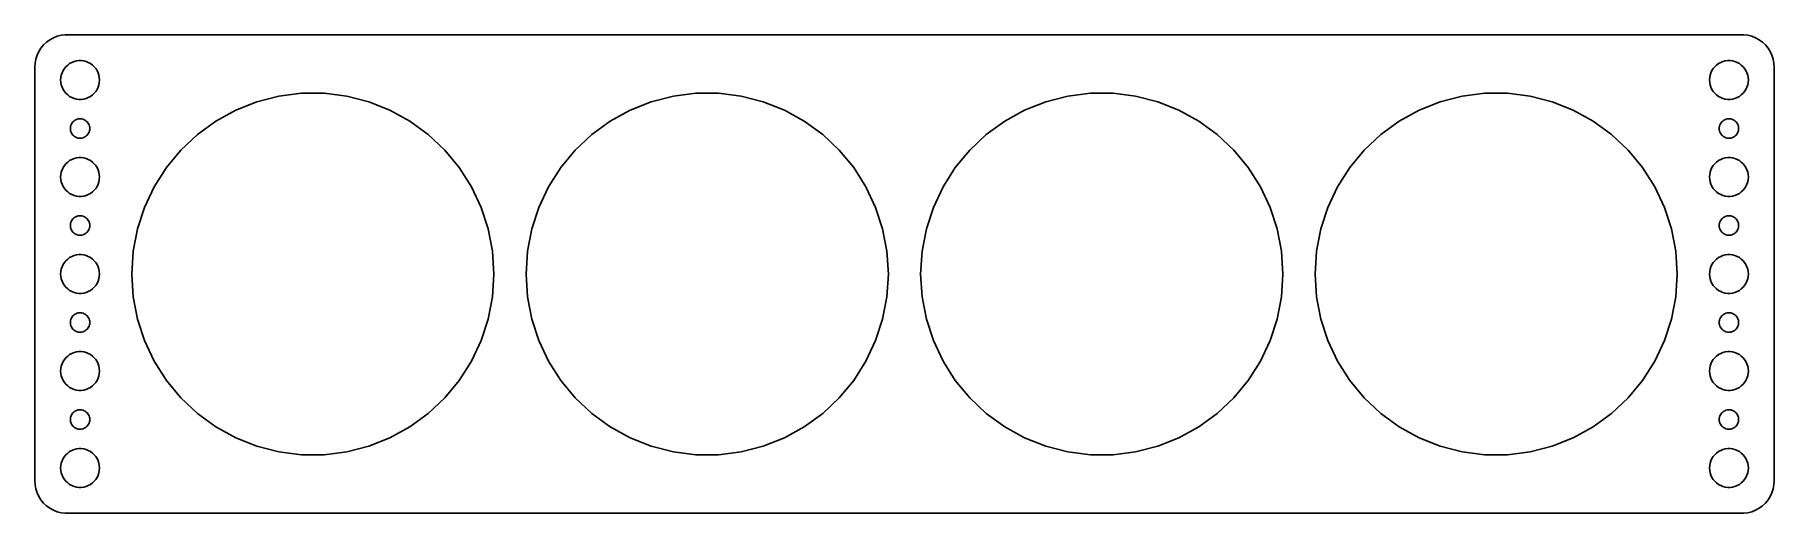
# Model space of a CAD drawing. Header units: metres. Extents: x -134 to 134, y -37 to 37.
import ezdxf

# ---------------------------------------------------------------- set-up
doc = ezdxf.new("R2010")
doc.units = ezdxf.units.M

msp = doc.modelspace()

# ---------------------------------------------------------------- linework, layer by layer
for p, q in [((-133.145, 35.4227), (-133.545, 34.9389)), ((-132.687, 35.8526), (-133.145, 35.4227)), ((-132.179, 36.2216), (-132.687, 35.8526)), ((-131.629, 36.5241), (-132.179, 36.2216)), ((-131.045, 36.7553), (-131.629, 36.5241)), ((-130.437, 36.9114), (-131.045, 36.7553)), ((-129.814, 36.9901), (-130.437, 36.9114)), ((129.814, 36.9901), (-129.814, 36.9901)), ((130.437, 36.9114), (129.814, 36.9901)), ((131.045, 36.7553), (130.437, 36.9114)), ((131.629, 36.5241), (131.045, 36.7553)), ((132.179, 36.2216), (131.629, 36.5241)), ((132.687, 35.8526), (132.179, 36.2216)), ((133.145, 35.4227), (132.687, 35.8526)), ((133.545, 34.9389), (133.145, 35.4227)), ((-134.461, 32.6267), (-134.5, 32)), ((-134.343, 33.2434), (-134.461, 32.6267)), ((-134.149, 33.8406), (-134.343, 33.2434)), ((-133.882, 34.4088), (-134.149, 33.8406)), ((-133.545, 34.9389), (-133.882, 34.4088)), ((-129.687, 32.0536), (-129.412, 32.3115)), ((-129.412, 32.3115), (-129.107, 32.533)), ((-129.107, 32.533), (-128.777, 32.7145)), ((-128.777, 32.7145), (-128.427, 32.8532)), ((-128.427, 32.8532), (-128.062, 32.9469)), ((-128.062, 32.9469), (-127.688, 32.9941)), ((-127.688, 32.9941), (-127.312, 32.9941)), ((-127.312, 32.9941), (-126.938, 32.9469)), ((-126.938, 32.9469), (-126.573, 32.8532)), ((-126.573, 32.8532), (-126.223, 32.7145)), ((-126.223, 32.7145), (-125.893, 32.533)), ((-125.893, 32.533), (-125.588, 32.3115)), ((-125.588, 32.3115), (-125.313, 32.0536)), ((125.313, 32.0536), (125.588, 32.3115)), ((125.588, 32.3115), (125.893, 32.533)), ((125.893, 32.533), (126.223, 32.7145)), ((126.223, 32.7145), (126.573, 32.8532)), ((126.573, 32.8532), (126.938, 32.9469)), ((126.938, 32.9469), (127.312, 32.9941)), ((127.312, 32.9941), (127.688, 32.9941)), ((127.688, 32.9941), (128.062, 32.9469)), ((128.062, 32.9469), (128.427, 32.8532)), ((128.427, 32.8532), (128.777, 32.7145)), ((128.777, 32.7145), (129.107, 32.533)), ((129.107, 32.533), (129.412, 32.3115)), ((129.412, 32.3115), (129.687, 32.0536)), ((133.882, 34.4088), (133.545, 34.9389)), ((134.149, 33.8406), (133.882, 34.4088)), ((134.343, 33.2434), (134.149, 33.8406)), ((134.461, 32.6267), (134.343, 33.2434)), ((134.5, 32), (134.461, 32.6267)), ((-134.5, 32), (-134.5, -32)), ((-130.5, 30), (-130.476, 30.376)), ((-130.476, 29.624), (-130.5, 30)), ((-130.476, 30.376), (-130.406, 30.7461)), ((-130.406, 29.2539), (-130.476, 29.624)), ((-130.406, 30.7461), (-130.289, 31.1044)), ((-130.289, 31.1044), (-130.129, 31.4453)), ((-130.129, 31.4453), (-129.927, 31.7634)), ((-129.927, 31.7634), (-129.687, 32.0536)), ((-125.313, 32.0536), (-125.073, 31.7634)), ((-125.073, 31.7634), (-124.871, 31.4453)), ((-124.871, 31.4453), (-124.711, 31.1044)), ((-124.711, 31.1044), (-124.594, 30.7461)), ((-124.594, 30.7461), (-124.524, 30.376)), ((-124.524, 29.624), (-124.594, 29.2539)), ((-124.524, 30.376), (-124.5, 30)), ((-124.5, 30), (-124.524, 29.624)), ((124.5, 30), (124.524, 30.376)), ((124.524, 29.624), (124.5, 30)), ((124.524, 30.376), (124.594, 30.7461)), ((124.594, 29.2539), (124.524, 29.624)), ((124.594, 30.7461), (124.711, 31.1044)), ((124.711, 31.1044), (124.871, 31.4453)), ((124.871, 31.4453), (125.073, 31.7634)), ((125.073, 31.7634), (125.313, 32.0536)), ((129.687, 32.0536), (129.927, 31.7634)), ((129.927, 31.7634), (130.129, 31.4453)), ((130.129, 31.4453), (130.289, 31.1044)), ((130.289, 31.1044), (130.406, 30.7461)), ((130.406, 30.7461), (130.476, 30.376)), ((130.476, 29.624), (130.406, 29.2539)), ((130.476, 30.376), (130.5, 30)), ((130.5, 30), (130.476, 29.624)), ((134.5, -32), (134.5, 32)), ((-130.289, 28.8956), (-130.406, 29.2539)), ((-130.129, 28.5547), (-130.289, 28.8956)), ((-129.927, 28.2366), (-130.129, 28.5547)), ((-129.687, 27.9464), (-129.927, 28.2366)), ((-129.412, 27.6884), (-129.687, 27.9464)), ((-129.107, 27.467), (-129.412, 27.6884)), ((-128.777, 27.2855), (-129.107, 27.467)), ((-128.427, 27.1468), (-128.777, 27.2855)), ((-128.062, 27.0531), (-128.427, 27.1468)), ((-127.688, 27.0059), (-128.062, 27.0531)), ((-127.312, 27.0059), (-127.688, 27.0059)), ((-126.938, 27.0531), (-127.312, 27.0059)), ((-126.573, 27.1468), (-126.938, 27.0531)), ((-126.223, 27.2855), (-126.573, 27.1468)), ((-125.893, 27.467), (-126.223, 27.2855)), ((-125.588, 27.6884), (-125.893, 27.467)), ((-125.313, 27.9464), (-125.588, 27.6884)), ((-125.073, 28.2366), (-125.313, 27.9464)), ((-124.871, 28.5547), (-125.073, 28.2366)), ((-124.711, 28.8956), (-124.871, 28.5547)), ((-124.594, 29.2539), (-124.711, 28.8956)), ((-100.152, 26.6296), (-96.7467, 27.504)), ((-96.7467, 27.504), (-93.2581, 27.9447)), ((-93.2581, 27.9447), (-89.7419, 27.9447)), ((-89.7419, 27.9447), (-86.2533, 27.504)), ((-86.2533, 27.504), (-82.8475, 26.6296)), ((-39.1525, 26.6296), (-35.7467, 27.504)), ((-35.7467, 27.504), (-32.2581, 27.9447)), ((-32.2581, 27.9447), (-28.7419, 27.9447)), ((-28.7419, 27.9447), (-25.2533, 27.504)), ((-25.2533, 27.504), (-21.8475, 26.6296)), ((21.8475, 26.6296), (25.2533, 27.504)), ((25.2533, 27.504), (28.7419, 27.9447)), ((28.7419, 27.9447), (32.2581, 27.9447)), ((32.2581, 27.9447), (35.7467, 27.504)), ((35.7467, 27.504), (39.1525, 26.6296)), ((82.8475, 26.6296), (86.2533, 27.504)), ((86.2533, 27.504), (89.7419, 27.9447)), ((89.7419, 27.9447), (93.2581, 27.9447)), ((93.2581, 27.9447), (96.7467, 27.504)), ((96.7467, 27.504), (100.152, 26.6296)), ((124.711, 28.8956), (124.594, 29.2539)), ((124.871, 28.5547), (124.711, 28.8956)), ((125.073, 28.2366), (124.871, 28.5547)), ((125.313, 27.9464), (125.073, 28.2366)), ((125.588, 27.6884), (125.313, 27.9464)), ((125.893, 27.467), (125.588, 27.6884)), ((126.223, 27.2855), (125.893, 27.467)), ((126.573, 27.1468), (126.223, 27.2855)), ((126.938, 27.0531), (126.573, 27.1468)), ((127.312, 27.0059), (126.938, 27.0531)), ((127.688, 27.0059), (127.312, 27.0059)), ((128.062, 27.0531), (127.688, 27.0059)), ((128.427, 27.1468), (128.062, 27.0531)), ((128.777, 27.2855), (128.427, 27.1468)), ((129.107, 27.467), (128.777, 27.2855)), ((129.412, 27.6884), (129.107, 27.467)), ((129.687, 27.9464), (129.412, 27.6884)), ((129.927, 28.2366), (129.687, 27.9464)), ((130.129, 28.5547), (129.927, 28.2366)), ((130.289, 28.8956), (130.129, 28.5547)), ((130.406, 29.2539), (130.289, 28.8956)), ((-106.503, 23.6412), (-103.422, 25.3351)), ((-103.422, 25.3351), (-100.152, 26.6296)), ((-82.8475, 26.6296), (-79.5782, 25.3351)), ((-79.5782, 25.3351), (-76.4968, 23.6412)), ((-45.5031, 23.6412), (-42.4218, 25.3351)), ((-42.4218, 25.3351), (-39.1525, 26.6296)), ((-21.8475, 26.6296), (-18.5782, 25.3351)), ((-18.5782, 25.3351), (-15.4968, 23.6412)), ((15.4968, 23.6412), (18.5782, 25.3351)), ((18.5782, 25.3351), (21.8475, 26.6296)), ((39.1525, 26.6296), (42.4218, 25.3351)), ((42.4218, 25.3351), (45.5031, 23.6412)), ((76.4968, 23.6412), (79.5782, 25.3351)), ((79.5782, 25.3351), (82.8475, 26.6296)), ((100.152, 26.6296), (103.422, 25.3351)), ((103.422, 25.3351), (106.503, 23.6412)), ((-129, 22.5), (-128.988, 22.688)), ((-128.988, 22.312), (-129, 22.5)), ((-128.988, 22.688), (-128.953, 22.873)), ((-128.953, 22.127), (-128.988, 22.312)), ((-128.953, 22.873), (-128.895, 23.0522)), ((-128.895, 21.9478), (-128.953, 22.127)), ((-128.895, 23.0522), (-128.814, 23.2226)), ((-128.814, 21.7774), (-128.895, 21.9478)), ((-128.814, 23.2226), (-128.714, 23.3817)), ((-128.714, 21.6183), (-128.814, 21.7774)), ((-128.714, 23.3817), (-128.593, 23.5268)), ((-128.593, 21.4732), (-128.714, 21.6183)), ((-128.593, 23.5268), (-128.456, 23.6558)), ((-128.456, 23.6558), (-128.304, 23.7665)), ((-128.304, 23.7665), (-128.139, 23.8572)), ((-128.139, 23.8572), (-127.964, 23.9266)), ((-127.964, 23.9266), (-127.781, 23.9734)), ((-127.781, 23.9734), (-127.594, 23.997)), ((-127.594, 23.997), (-127.406, 23.997)), ((-127.406, 23.997), (-127.219, 23.9734)), ((-127.219, 23.9734), (-127.036, 23.9266)), ((-127.036, 23.9266), (-126.861, 23.8572)), ((-126.861, 23.8572), (-126.696, 23.7665)), ((-126.696, 23.7665), (-126.544, 23.6558)), ((-126.544, 23.6558), (-126.407, 23.5268)), ((-126.407, 23.5268), (-126.286, 23.3817)), ((-126.286, 21.6183), (-126.407, 21.4732)), ((-126.286, 23.3817), (-126.186, 23.2226)), ((-126.186, 21.7774), (-126.286, 21.6183)), ((-126.186, 23.2226), (-126.105, 23.0522)), ((-126.105, 21.9478), (-126.186, 21.7774)), ((-126.105, 23.0522), (-126.047, 22.873)), ((-126.047, 22.127), (-126.105, 21.9478)), ((-126.047, 22.873), (-126.012, 22.688)), ((-126.012, 22.312), (-126.047, 22.127)), ((-126.012, 22.688), (-126, 22.5)), ((-126, 22.5), (-126.012, 22.312)), ((-111.911, 19.1673), (-109.348, 21.5744)), ((-109.348, 21.5744), (-106.503, 23.6412)), ((-76.4968, 23.6412), (-73.6521, 21.5744)), ((-73.6521, 21.5744), (-71.0889, 19.1673)), ((-50.9111, 19.1673), (-48.3479, 21.5744)), ((-48.3479, 21.5744), (-45.5031, 23.6412)), ((-15.4968, 23.6412), (-12.6521, 21.5744)), ((-12.6521, 21.5744), (-10.0889, 19.1673)), ((10.0889, 19.1673), (12.6521, 21.5744)), ((12.6521, 21.5744), (15.4968, 23.6412)), ((45.5031, 23.6412), (48.3479, 21.5744)), ((48.3479, 21.5744), (50.9111, 19.1673)), ((71.0889, 19.1673), (73.6521, 21.5744)), ((73.6521, 21.5744), (76.4968, 23.6412)), ((106.503, 23.6412), (109.348, 21.5744)), ((109.348, 21.5744), (111.911, 19.1673)), ((126, 22.5), (126.012, 22.688)), ((126.012, 22.312), (126, 22.5)), ((126.012, 22.688), (126.047, 22.873)), ((126.047, 22.127), (126.012, 22.312)), ((126.047, 22.873), (126.105, 23.0522)), ((126.105, 21.9478), (126.047, 22.127)), ((126.105, 23.0522), (126.186, 23.2226)), ((126.186, 21.7774), (126.105, 21.9478)), ((126.186, 23.2226), (126.286, 23.3817)), ((126.286, 21.6183), (126.186, 21.7774)), ((126.286, 23.3817), (126.407, 23.5268)), ((126.407, 21.4732), (126.286, 21.6183)), ((126.407, 23.5268), (126.544, 23.6558)), ((126.544, 23.6558), (126.696, 23.7665)), ((126.696, 23.7665), (126.861, 23.8572)), ((126.861, 23.8572), (127.036, 23.9266)), ((127.036, 23.9266), (127.219, 23.9734)), ((127.219, 23.9734), (127.406, 23.997)), ((127.406, 23.997), (127.594, 23.997)), ((127.594, 23.997), (127.781, 23.9734)), ((127.781, 23.9734), (127.964, 23.9266)), ((127.964, 23.9266), (128.139, 23.8572)), ((128.139, 23.8572), (128.304, 23.7665)), ((128.304, 23.7665), (128.456, 23.6558)), ((128.456, 23.6558), (128.593, 23.5268)), ((128.593, 23.5268), (128.714, 23.3817)), ((128.714, 21.6183), (128.593, 21.4732)), ((128.714, 23.3817), (128.814, 23.2226)), ((128.814, 21.7774), (128.714, 21.6183)), ((128.814, 23.2226), (128.895, 23.0522)), ((128.895, 21.9478), (128.814, 21.7774)), ((128.895, 23.0522), (128.953, 22.873)), ((128.953, 22.127), (128.895, 21.9478)), ((128.953, 22.873), (128.988, 22.688)), ((128.988, 22.312), (128.953, 22.127)), ((128.988, 22.688), (129, 22.5)), ((129, 22.5), (128.988, 22.312)), ((-128.456, 21.3442), (-128.593, 21.4732)), ((-128.304, 21.2335), (-128.456, 21.3442)), ((-128.139, 21.1427), (-128.304, 21.2335)), ((-127.964, 21.0734), (-128.139, 21.1427)), ((-127.781, 21.0266), (-127.964, 21.0734)), ((-127.594, 21.003), (-127.781, 21.0266)), ((-127.406, 21.003), (-127.594, 21.003)), ((-127.219, 21.0266), (-127.406, 21.003)), ((-127.036, 21.0734), (-127.219, 21.0266)), ((-126.861, 21.1427), (-127.036, 21.0734)), ((-126.696, 21.2335), (-126.861, 21.1427)), ((-126.544, 21.3442), (-126.696, 21.2335)), ((-126.407, 21.4732), (-126.544, 21.3442)), ((-114.152, 16.458), (-111.911, 19.1673)), ((-71.0889, 19.1673), (-68.8475, 16.458)), ((-53.1525, 16.458), (-50.9111, 19.1673)), ((-10.0889, 19.1673), (-7.84752, 16.458)), ((7.84752, 16.458), (10.0889, 19.1673)), ((50.9111, 19.1673), (53.1525, 16.458)), ((68.8475, 16.458), (71.0889, 19.1673)), ((111.911, 19.1673), (114.152, 16.458)), ((126.544, 21.3442), (126.407, 21.4732)), ((126.696, 21.2335), (126.544, 21.3442)), ((126.861, 21.1427), (126.696, 21.2335)), ((127.036, 21.0734), (126.861, 21.1427)), ((127.219, 21.0266), (127.036, 21.0734)), ((127.406, 21.003), (127.219, 21.0266)), ((127.594, 21.003), (127.406, 21.003)), ((127.781, 21.0266), (127.594, 21.003)), ((127.964, 21.0734), (127.781, 21.0266)), ((128.139, 21.1427), (127.964, 21.0734)), ((128.304, 21.2335), (128.139, 21.1427)), ((128.456, 21.3442), (128.304, 21.2335)), ((128.593, 21.4732), (128.456, 21.3442)), ((-130.289, 16.1044), (-130.129, 16.4453)), ((-130.129, 16.4453), (-129.927, 16.7634)), ((-129.927, 16.7634), (-129.687, 17.0536)), ((-129.687, 17.0536), (-129.412, 17.3115)), ((-129.412, 17.3115), (-129.107, 17.533)), ((-129.107, 17.533), (-128.777, 17.7145)), ((-128.777, 17.7145), (-128.427, 17.8532)), ((-128.427, 17.8532), (-128.062, 17.9469)), ((-128.062, 17.9469), (-127.688, 17.9941)), ((-127.688, 17.9941), (-127.312, 17.9941)), ((-127.312, 17.9941), (-126.938, 17.9469)), ((-126.938, 17.9469), (-126.573, 17.8532)), ((-126.573, 17.8532), (-126.223, 17.7145)), ((-126.223, 17.7145), (-125.893, 17.533)), ((-125.893, 17.533), (-125.588, 17.3115)), ((-125.588, 17.3115), (-125.313, 17.0536)), ((-125.313, 17.0536), (-125.073, 16.7634)), ((-125.073, 16.7634), (-124.871, 16.4453)), ((-124.871, 16.4453), (-124.711, 16.1044)), ((-116.037, 13.4891), (-114.152, 16.458)), ((-68.8475, 16.458), (-66.9634, 13.4891)), ((-55.0366, 13.4891), (-53.1525, 16.458)), ((-7.84752, 16.458), (-5.96341, 13.4891)), ((5.96341, 13.4891), (7.84752, 16.458)), ((53.1525, 16.458), (55.0366, 13.4891)), ((66.9634, 13.4891), (68.8475, 16.458)), ((114.152, 16.458), (116.037, 13.4891)), ((124.711, 16.1044), (124.871, 16.4453)), ((124.871, 16.4453), (125.073, 16.7634)), ((125.073, 16.7634), (125.313, 17.0536)), ((125.313, 17.0536), (125.588, 17.3115)), ((125.588, 17.3115), (125.893, 17.533)), ((125.893, 17.533), (126.223, 17.7145)), ((126.223, 17.7145), (126.573, 17.8532)), ((126.573, 17.8532), (126.938, 17.9469)), ((126.938, 17.9469), (127.312, 17.9941)), ((127.312, 17.9941), (127.688, 17.9941)), ((127.688, 17.9941), (128.062, 17.9469)), ((128.062, 17.9469), (128.427, 17.8532)), ((128.427, 17.8532), (128.777, 17.7145)), ((128.777, 17.7145), (129.107, 17.533)), ((129.107, 17.533), (129.412, 17.3115)), ((129.412, 17.3115), (129.687, 17.0536)), ((129.687, 17.0536), (129.927, 16.7634)), ((129.927, 16.7634), (130.129, 16.4453)), ((130.129, 16.4453), (130.289, 16.1044)), ((-130.5, 15), (-130.476, 15.376)), ((-130.476, 14.624), (-130.5, 15)), ((-130.476, 15.376), (-130.406, 15.7461)), ((-130.406, 14.2539), (-130.476, 14.624)), ((-130.406, 15.7461), (-130.289, 16.1044)), ((-130.289, 13.8956), (-130.406, 14.2539)), ((-130.129, 13.5547), (-130.289, 13.8956)), ((-129.927, 13.2366), (-130.129, 13.5547)), ((-124.871, 13.5547), (-125.073, 13.2366)), ((-124.711, 13.8956), (-124.871, 13.5547)), ((-124.711, 16.1044), (-124.594, 15.7461)), ((-124.594, 14.2539), (-124.711, 13.8956)), ((-124.594, 15.7461), (-124.524, 15.376)), ((-124.524, 14.624), (-124.594, 14.2539)), ((-124.524, 15.376), (-124.5, 15)), ((-124.5, 15), (-124.524, 14.624)), ((-117.534, 10.3075), (-116.037, 13.4891)), ((-66.9634, 13.4891), (-65.4662, 10.3075)), ((-56.5337, 10.3075), (-55.0366, 13.4891)), ((-5.96341, 13.4891), (-4.46625, 10.3075)), ((4.46625, 10.3075), (5.96341, 13.4891)), ((55.0366, 13.4891), (56.5337, 10.3075)), ((65.4662, 10.3075), (66.9634, 13.4891)), ((116.037, 13.4891), (117.534, 10.3075)), ((124.5, 15), (124.524, 15.376)), ((124.524, 14.624), (124.5, 15)), ((124.524, 15.376), (124.594, 15.7461)), ((124.594, 14.2539), (124.524, 14.624)), ((124.594, 15.7461), (124.711, 16.1044)), ((124.711, 13.8956), (124.594, 14.2539)), ((124.871, 13.5547), (124.711, 13.8956)), ((125.073, 13.2366), (124.871, 13.5547)), ((130.129, 13.5547), (129.927, 13.2366)), ((130.289, 13.8956), (130.129, 13.5547)), ((130.289, 16.1044), (130.406, 15.7461)), ((130.406, 14.2539), (130.289, 13.8956)), ((130.406, 15.7461), (130.476, 15.376)), ((130.476, 14.624), (130.406, 14.2539)), ((130.476, 15.376), (130.5, 15)), ((130.5, 15), (130.476, 14.624)), ((-129.687, 12.9464), (-129.927, 13.2366)), ((-129.412, 12.6884), (-129.687, 12.9464)), ((-129.107, 12.467), (-129.412, 12.6884)), ((-128.777, 12.2855), (-129.107, 12.467)), ((-128.427, 12.1468), (-128.777, 12.2855)), ((-128.062, 12.0531), (-128.427, 12.1468)), ((-127.688, 12.0059), (-128.062, 12.0531)), ((-127.312, 12.0059), (-127.688, 12.0059)), ((-126.938, 12.0531), (-127.312, 12.0059)), ((-126.573, 12.1468), (-126.938, 12.0531)), ((-126.223, 12.2855), (-126.573, 12.1468)), ((-125.893, 12.467), (-126.223, 12.2855)), ((-125.588, 12.6884), (-125.893, 12.467)), ((-125.313, 12.9464), (-125.588, 12.6884)), ((-125.073, 13.2366), (-125.313, 12.9464)), ((125.313, 12.9464), (125.073, 13.2366)), ((125.588, 12.6884), (125.313, 12.9464)), ((125.893, 12.467), (125.588, 12.6884)), ((126.223, 12.2855), (125.893, 12.467)), ((126.573, 12.1468), (126.223, 12.2855)), ((126.938, 12.0531), (126.573, 12.1468)), ((127.312, 12.0059), (126.938, 12.0531)), ((127.688, 12.0059), (127.312, 12.0059)), ((128.062, 12.0531), (127.688, 12.0059)), ((128.427, 12.1468), (128.062, 12.0531)), ((128.777, 12.2855), (128.427, 12.1468)), ((129.107, 12.467), (128.777, 12.2855)), ((129.412, 12.6884), (129.107, 12.467)), ((129.687, 12.9464), (129.412, 12.6884)), ((129.927, 13.2366), (129.687, 12.9464)), ((-128.895, 8.05219), (-128.814, 8.22263)), ((-128.814, 8.22263), (-128.714, 8.38167)), ((-128.714, 8.38167), (-128.593, 8.52681)), ((-128.593, 8.52681), (-128.456, 8.65576)), ((-128.456, 8.65576), (-128.304, 8.76648)), ((-128.304, 8.76648), (-128.139, 8.85724)), ((-128.139, 8.85724), (-127.964, 8.92657)), ((-127.964, 8.92657), (-127.781, 8.97342)), ((-127.781, 8.97342), (-127.594, 8.99704)), ((-127.594, 8.99704), (-127.406, 8.99704)), ((-127.406, 8.99704), (-127.219, 8.97342)), ((-127.219, 8.97342), (-127.036, 8.92657)), ((-127.036, 8.92657), (-126.861, 8.85724)), ((-126.861, 8.85724), (-126.696, 8.76648)), ((-126.696, 8.76648), (-126.544, 8.65576)), ((-126.544, 8.65576), (-126.407, 8.52681)), ((-126.407, 8.52681), (-126.286, 8.38167)), ((-126.286, 8.38167), (-126.186, 8.22263)), ((-126.186, 8.22263), (-126.105, 8.05219)), ((-118.62, 6.9633), (-117.534, 10.3075)), ((-65.4662, 10.3075), (-64.3797, 6.9633)), ((-57.6203, 6.9633), (-56.5337, 10.3075)), ((-4.46625, 10.3075), (-3.37967, 6.9633)), ((3.37967, 6.9633), (4.46625, 10.3075)), ((56.5337, 10.3075), (57.6203, 6.9633)), ((64.3797, 6.9633), (65.4662, 10.3075)), ((117.534, 10.3075), (118.62, 6.9633)), ((126.105, 8.05219), (126.186, 8.22263)), ((126.186, 8.22263), (126.286, 8.38167)), ((126.286, 8.38167), (126.407, 8.52681)), ((126.407, 8.52681), (126.544, 8.65576)), ((126.544, 8.65576), (126.696, 8.76648)), ((126.696, 8.76648), (126.861, 8.85724)), ((126.861, 8.85724), (127.036, 8.92657)), ((127.036, 8.92657), (127.219, 8.97342)), ((127.219, 8.97342), (127.406, 8.99704)), ((127.406, 8.99704), (127.594, 8.99704)), ((127.594, 8.99704), (127.781, 8.97342)), ((127.781, 8.97342), (127.964, 8.92657)), ((127.964, 8.92657), (128.139, 8.85724)), ((128.139, 8.85724), (128.304, 8.76648)), ((128.304, 8.76648), (128.456, 8.65576)), ((128.456, 8.65576), (128.593, 8.52681)), ((128.593, 8.52681), (128.714, 8.38167)), ((128.714, 8.38167), (128.814, 8.22263)), ((128.814, 8.22263), (128.895, 8.05219)), ((-129, 7.5), (-128.988, 7.68799)), ((-128.988, 7.312), (-129, 7.5)), ((-128.988, 7.68799), (-128.953, 7.87303)), ((-128.953, 7.12695), (-128.988, 7.312)), ((-128.953, 7.87303), (-128.895, 8.05219)), ((-128.895, 6.9478), (-128.953, 7.12695)), ((-128.814, 6.77736), (-128.895, 6.9478)), ((-128.714, 6.61832), (-128.814, 6.77736)), ((-128.593, 6.47318), (-128.714, 6.61832)), ((-128.456, 6.34422), (-128.593, 6.47318)), ((-128.304, 6.23351), (-128.456, 6.34422)), ((-128.139, 6.14275), (-128.304, 6.23351)), ((-127.964, 6.07341), (-128.139, 6.14275)), ((-127.781, 6.02657), (-127.964, 6.07341)), ((-127.594, 6.00294), (-127.781, 6.02657)), ((-127.406, 6.00294), (-127.594, 6.00294)), ((-127.219, 6.02657), (-127.406, 6.00294)), ((-127.036, 6.07341), (-127.219, 6.02657)), ((-126.861, 6.14275), (-127.036, 6.07341)), ((-126.696, 6.23351), (-126.861, 6.14275)), ((-126.544, 6.34422), (-126.696, 6.23351)), ((-126.407, 6.47318), (-126.544, 6.34422)), ((-126.286, 6.61832), (-126.407, 6.47318)), ((-126.186, 6.77736), (-126.286, 6.61832)), ((-126.105, 6.9478), (-126.186, 6.77736)), ((-126.105, 8.05219), (-126.047, 7.87303)), ((-126.047, 7.12695), (-126.105, 6.9478)), ((-126.047, 7.87303), (-126.012, 7.68799)), ((-126.012, 7.312), (-126.047, 7.12695)), ((-126.012, 7.68799), (-126, 7.5)), ((-126, 7.5), (-126.012, 7.312)), ((-119.279, 3.50932), (-118.62, 6.9633)), ((-64.3797, 6.9633), (-63.7208, 3.50932)), ((-58.2792, 3.50932), (-57.6203, 6.9633)), ((-3.37967, 6.9633), (-2.72078, 3.50932)), ((2.72078, 3.50932), (3.37967, 6.9633)), ((57.6203, 6.9633), (58.2792, 3.50932)), ((63.7208, 3.50932), (64.3797, 6.9633)), ((118.62, 6.9633), (119.279, 3.50932)), ((126, 7.5), (126.012, 7.68799)), ((126.012, 7.312), (126, 7.5)), ((126.012, 7.68799), (126.047, 7.87303)), ((126.047, 7.12695), (126.012, 7.312)), ((126.047, 7.87303), (126.105, 8.05219)), ((126.105, 6.9478), (126.047, 7.12695)), ((126.186, 6.77736), (126.105, 6.9478)), ((126.286, 6.61832), (126.186, 6.77736)), ((126.407, 6.47318), (126.286, 6.61832)), ((126.544, 6.34422), (126.407, 6.47318)), ((126.696, 6.23351), (126.544, 6.34422)), ((126.861, 6.14275), (126.696, 6.23351)), ((127.036, 6.07341), (126.861, 6.14275)), ((127.219, 6.02657), (127.036, 6.07341)), ((127.406, 6.00294), (127.219, 6.02657)), ((127.594, 6.00294), (127.406, 6.00294)), ((127.781, 6.02657), (127.594, 6.00294)), ((127.964, 6.07341), (127.781, 6.02657)), ((128.139, 6.14275), (127.964, 6.07341)), ((128.304, 6.23351), (128.139, 6.14275)), ((128.456, 6.34422), (128.304, 6.23351)), ((128.593, 6.47318), (128.456, 6.34422)), ((128.714, 6.61832), (128.593, 6.47318)), ((128.814, 6.77736), (128.714, 6.61832)), ((128.895, 6.9478), (128.814, 6.77736)), ((128.895, 8.05219), (128.953, 7.87303)), ((128.953, 7.12695), (128.895, 6.9478)), ((128.953, 7.87303), (128.988, 7.68799)), ((128.988, 7.312), (128.953, 7.12695)), ((128.988, 7.68799), (129, 7.5)), ((129, 7.5), (128.988, 7.312)), ((-129.107, 2.53297), (-128.777, 2.71448)), ((-128.777, 2.71448), (-128.427, 2.85316)), ((-128.427, 2.85316), (-128.062, 2.94685)), ((-128.062, 2.94685), (-127.688, 2.99408)), ((-127.688, 2.99408), (-127.312, 2.99408)), ((-127.312, 2.99408), (-126.938, 2.94685)), ((-126.938, 2.94685), (-126.573, 2.85316)), ((-126.573, 2.85316), (-126.223, 2.71448)), ((-126.223, 2.71448), (-125.893, 2.53297)), ((-119.5, 0), (-119.279, 3.50932)), ((-63.7208, 3.50932), (-63.5, 0)), ((-58.5, 0), (-58.2792, 3.50932)), ((-2.72078, 3.50932), (-2.5, 0)), ((2.5, 0), (2.72078, 3.50932)), ((58.2792, 3.50932), (58.5, 0)), ((63.5, 0), (63.7208, 3.50932)), ((119.279, 3.50932), (119.5, 0)), ((125.893, 2.53297), (126.223, 2.71448)), ((126.223, 2.71448), (126.573, 2.85316)), ((126.573, 2.85316), (126.938, 2.94685)), ((126.938, 2.94685), (127.312, 2.99408)), ((127.312, 2.99408), (127.688, 2.99408)), ((127.688, 2.99408), (128.062, 2.94685)), ((128.062, 2.94685), (128.427, 2.85316)), ((128.427, 2.85316), (128.777, 2.71448)), ((128.777, 2.71448), (129.107, 2.53297)), ((-130.5, 0), (-130.476, 0.37599)), ((-130.476, -0.37599), (-130.5, 0)), ((-130.476, 0.37599), (-130.406, 0.74606)), ((-130.406, 0.74606), (-130.289, 1.10437)), ((-130.289, 1.10437), (-130.129, 1.44525)), ((-130.129, 1.44525), (-129.927, 1.76335)), ((-129.927, 1.76335), (-129.687, 2.05363)), ((-129.687, 2.05363), (-129.412, 2.31154)), ((-129.412, 2.31154), (-129.107, 2.53297)), ((-125.893, 2.53297), (-125.588, 2.31154)), ((-125.588, 2.31154), (-125.313, 2.05363)), ((-125.313, 2.05363), (-125.073, 1.76335)), ((-125.073, 1.76335), (-124.871, 1.44525)), ((-124.871, 1.44525), (-124.711, 1.10437)), ((-124.711, 1.10437), (-124.594, 0.74606)), ((-124.594, 0.74606), (-124.524, 0.37599)), ((-124.524, 0.37599), (-124.5, 0)), ((-124.5, 0), (-124.524, -0.37599)), ((-119.279, -3.50932), (-119.5, 0)), ((-63.5, 0), (-63.7208, -3.50932)), ((-58.2792, -3.50932), (-58.5, 0)), ((-2.5, 0), (-2.72078, -3.50932)), ((2.72078, -3.50932), (2.5, 0)), ((58.5, 0), (58.2792, -3.50932)), ((63.7208, -3.50932), (63.5, 0)), ((119.5, 0), (119.279, -3.50932)), ((124.5, 0), (124.524, 0.37599)), ((124.524, -0.37599), (124.5, 0)), ((124.524, 0.37599), (124.594, 0.74606)), ((124.594, 0.74606), (124.711, 1.10437)), ((124.711, 1.10437), (124.871, 1.44525)), ((124.871, 1.44525), (125.073, 1.76335)), ((125.073, 1.76335), (125.313, 2.05363)), ((125.313, 2.05363), (125.588, 2.31154)), ((125.588, 2.31154), (125.893, 2.53297)), ((129.107, 2.53297), (129.412, 2.31154)), ((129.412, 2.31154), (129.687, 2.05363)), ((129.687, 2.05363), (129.927, 1.76335)), ((129.927, 1.76335), (130.129, 1.44525)), ((130.129, 1.44525), (130.289, 1.10437)), ((130.289, 1.10437), (130.406, 0.74606)), ((130.406, 0.74606), (130.476, 0.37599)), ((130.476, 0.37599), (130.5, 0)), ((130.5, 0), (130.476, -0.37599)), ((-130.406, -0.74606), (-130.476, -0.37599)), ((-130.289, -1.10437), (-130.406, -0.74606)), ((-130.129, -1.44525), (-130.289, -1.10437)), ((-129.927, -1.76335), (-130.129, -1.44525)), ((-129.687, -2.05363), (-129.927, -1.76335)), ((-129.412, -2.31154), (-129.687, -2.05363)), ((-129.107, -2.53297), (-129.412, -2.31154)), ((-128.777, -2.71448), (-129.107, -2.53297)), ((-125.893, -2.53297), (-126.223, -2.71448)), ((-125.588, -2.31154), (-125.893, -2.53297)), ((-125.313, -2.05363), (-125.588, -2.31154)), ((-125.073, -1.76335), (-125.313, -2.05363)), ((-124.871, -1.44525), (-125.073, -1.76335)), ((-124.711, -1.10437), (-124.871, -1.44525)), ((-124.594, -0.74606), (-124.711, -1.10437)), ((-124.524, -0.37599), (-124.594, -0.74606)), ((124.594, -0.74606), (124.524, -0.37599)), ((124.711, -1.10437), (124.594, -0.74606)), ((124.871, -1.44525), (124.711, -1.10437)), ((125.073, -1.76335), (124.871, -1.44525)), ((125.313, -2.05363), (125.073, -1.76335)), ((125.588, -2.31154), (125.313, -2.05363)), ((125.893, -2.53297), (125.588, -2.31154)), ((126.223, -2.71448), (125.893, -2.53297)), ((129.107, -2.53297), (128.777, -2.71448)), ((129.412, -2.31154), (129.107, -2.53297)), ((129.687, -2.05363), (129.412, -2.31154)), ((129.927, -1.76335), (129.687, -2.05363)), ((130.129, -1.44525), (129.927, -1.76335)), ((130.289, -1.10437), (130.129, -1.44525)), ((130.406, -0.74606), (130.289, -1.10437)), ((130.476, -0.37599), (130.406, -0.74606)), ((-128.427, -2.85316), (-128.777, -2.71448)), ((-128.062, -2.94685), (-128.427, -2.85316)), ((-127.688, -2.99408), (-128.062, -2.94685)), ((-127.312, -2.99408), (-127.688, -2.99408)), ((-126.938, -2.94685), (-127.312, -2.99408)), ((-126.573, -2.85316), (-126.938, -2.94685)), ((-126.223, -2.71448), (-126.573, -2.85316)), ((-118.62, -6.9633), (-119.279, -3.50932)), ((-63.7208, -3.50932), (-64.3797, -6.9633)), ((-57.6203, -6.9633), (-58.2792, -3.50932)), ((-2.72078, -3.50932), (-3.37967, -6.9633)), ((3.37967, -6.9633), (2.72078, -3.50932)), ((58.2792, -3.50932), (57.6203, -6.9633)), ((64.3797, -6.9633), (63.7208, -3.50932)), ((119.279, -3.50932), (118.62, -6.9633)), ((126.573, -2.85316), (126.223, -2.71448)), ((126.938, -2.94685), (126.573, -2.85316)), ((127.312, -2.99408), (126.938, -2.94685)), ((127.688, -2.99408), (127.312, -2.99408)), ((128.062, -2.94685), (127.688, -2.99408)), ((128.427, -2.85316), (128.062, -2.94685)), ((128.777, -2.71448), (128.427, -2.85316)), ((-129, -7.5), (-128.988, -7.312)), ((-128.988, -7.68799), (-129, -7.5)), ((-128.988, -7.312), (-128.953, -7.12695)), ((-128.953, -7.87303), (-128.988, -7.68799)), ((-128.953, -7.12695), (-128.895, -6.9478)), ((-128.895, -8.05219), (-128.953, -7.87303)), ((-128.895, -6.9478), (-128.814, -6.77736)), ((-128.814, -8.22263), (-128.895, -8.05219)), ((-128.814, -6.77736), (-128.714, -6.61832)), ((-128.714, -6.61832), (-128.593, -6.47318)), ((-128.593, -6.47318), (-128.456, -6.34422)), ((-128.456, -6.34422), (-128.304, -6.23351)), ((-128.304, -6.23351), (-128.139, -6.14275)), ((-128.139, -6.14275), (-127.964, -6.07341)), ((-127.964, -6.07341), (-127.781, -6.02657)), ((-127.781, -6.02657), (-127.594, -6.00294)), ((-127.594, -6.00294), (-127.406, -6.00294)), ((-127.406, -6.00294), (-127.219, -6.02657)), ((-127.219, -6.02657), (-127.036, -6.07341)), ((-127.036, -6.07341), (-126.861, -6.14275)), ((-126.861, -6.14275), (-126.696, -6.23351)), ((-126.696, -6.23351), (-126.544, -6.34422)), ((-126.544, -6.34422), (-126.407, -6.47318)), ((-126.407, -6.47318), (-126.286, -6.61832)), ((-126.286, -6.61832), (-126.186, -6.77736)), ((-126.186, -6.77736), (-126.105, -6.9478)), ((-126.105, -8.05219), (-126.186, -8.22263)), ((-126.105, -6.9478), (-126.047, -7.12695)), ((-126.047, -7.87303), (-126.105, -8.05219)), ((-126.047, -7.12695), (-126.012, -7.312)), ((-126.012, -7.68799), (-126.047, -7.87303)), ((-126.012, -7.312), (-126, -7.5)), ((-126, -7.5), (-126.012, -7.68799)), ((-117.534, -10.3075), (-118.62, -6.9633)), ((-64.3797, -6.9633), (-65.4662, -10.3075)), ((-56.5337, -10.3075), (-57.6203, -6.9633)), ((-3.37967, -6.9633), (-4.46625, -10.3075)), ((4.46625, -10.3075), (3.37967, -6.9633)), ((57.6203, -6.9633), (56.5337, -10.3075)), ((65.4662, -10.3075), (64.3797, -6.9633)), ((118.62, -6.9633), (117.534, -10.3075)), ((126, -7.5), (126.012, -7.312)), ((126.012, -7.68799), (126, -7.5)), ((126.012, -7.312), (126.047, -7.12695)), ((126.047, -7.87303), (126.012, -7.68799)), ((126.047, -7.12695), (126.105, -6.9478)), ((126.105, -8.05219), (126.047, -7.87303)), ((126.105, -6.9478), (126.186, -6.77736)), ((126.186, -8.22263), (126.105, -8.05219)), ((126.186, -6.77736), (126.286, -6.61832)), ((126.286, -6.61832), (126.407, -6.47318)), ((126.407, -6.47318), (126.544, -6.34422)), ((126.544, -6.34422), (126.696, -6.23351)), ((126.696, -6.23351), (126.861, -6.14275)), ((126.861, -6.14275), (127.036, -6.07341)), ((127.036, -6.07341), (127.219, -6.02657)), ((127.219, -6.02657), (127.406, -6.00294)), ((127.406, -6.00294), (127.594, -6.00294)), ((127.594, -6.00294), (127.781, -6.02657)), ((127.781, -6.02657), (127.964, -6.07341)), ((127.964, -6.07341), (128.139, -6.14275)), ((128.139, -6.14275), (128.304, -6.23351)), ((128.304, -6.23351), (128.456, -6.34422)), ((128.456, -6.34422), (128.593, -6.47318)), ((128.593, -6.47318), (128.714, -6.61832)), ((128.714, -6.61832), (128.814, -6.77736)), ((128.814, -6.77736), (128.895, -6.9478)), ((128.895, -8.05219), (128.814, -8.22263)), ((128.895, -6.9478), (128.953, -7.12695)), ((128.953, -7.87303), (128.895, -8.05219)), ((128.953, -7.12695), (128.988, -7.312)), ((128.988, -7.68799), (128.953, -7.87303)), ((128.988, -7.312), (129, -7.5)), ((129, -7.5), (128.988, -7.68799)), ((-128.714, -8.38167), (-128.814, -8.22263)), ((-128.593, -8.52681), (-128.714, -8.38167)), ((-128.456, -8.65576), (-128.593, -8.52681)), ((-128.304, -8.76648), (-128.456, -8.65576)), ((-128.139, -8.85724), (-128.304, -8.76648)), ((-127.964, -8.92657), (-128.139, -8.85724)), ((-127.781, -8.97342), (-127.964, -8.92657)), ((-127.594, -8.99704), (-127.781, -8.97342)), ((-127.406, -8.99704), (-127.594, -8.99704)), ((-127.219, -8.97342), (-127.406, -8.99704)), ((-127.036, -8.92657), (-127.219, -8.97342)), ((-126.861, -8.85724), (-127.036, -8.92657)), ((-126.696, -8.76648), (-126.861, -8.85724)), ((-126.544, -8.65576), (-126.696, -8.76648)), ((-126.407, -8.52681), (-126.544, -8.65576)), ((-126.286, -8.38167), (-126.407, -8.52681)), ((-126.186, -8.22263), (-126.286, -8.38167)), ((-116.037, -13.4891), (-117.534, -10.3075)), ((-65.4662, -10.3075), (-66.9634, -13.4891)), ((-55.0366, -13.4891), (-56.5337, -10.3075)), ((-4.46625, -10.3075), (-5.96341, -13.4891)), ((5.96341, -13.4891), (4.46625, -10.3075)), ((56.5337, -10.3075), (55.0366, -13.4891)), ((66.9634, -13.4891), (65.4662, -10.3075)), ((117.534, -10.3075), (116.037, -13.4891)), ((126.286, -8.38167), (126.186, -8.22263)), ((126.407, -8.52681), (126.286, -8.38167)), ((126.544, -8.65576), (126.407, -8.52681)), ((126.696, -8.76648), (126.544, -8.65576)), ((126.861, -8.85724), (126.696, -8.76648)), ((127.036, -8.92657), (126.861, -8.85724)), ((127.219, -8.97342), (127.036, -8.92657)), ((127.406, -8.99704), (127.219, -8.97342)), ((127.594, -8.99704), (127.406, -8.99704)), ((127.781, -8.97342), (127.594, -8.99704)), ((127.964, -8.92657), (127.781, -8.97342)), ((128.139, -8.85724), (127.964, -8.92657)), ((128.304, -8.76648), (128.139, -8.85724)), ((128.456, -8.65576), (128.304, -8.76648)), ((128.593, -8.52681), (128.456, -8.65576)), ((128.714, -8.38167), (128.593, -8.52681)), ((128.814, -8.22263), (128.714, -8.38167)), ((-130.129, -13.5547), (-129.927, -13.2366)), ((-129.927, -13.2366), (-129.687, -12.9464)), ((-129.687, -12.9464), (-129.412, -12.6884)), ((-129.412, -12.6884), (-129.107, -12.467)), ((-129.107, -12.467), (-128.777, -12.2855)), ((-128.777, -12.2855), (-128.427, -12.1468)), ((-128.427, -12.1468), (-128.062, -12.0531)), ((-128.062, -12.0531), (-127.688, -12.0059)), ((-127.688, -12.0059), (-127.312, -12.0059)), ((-127.312, -12.0059), (-126.938, -12.0531)), ((-126.938, -12.0531), (-126.573, -12.1468)), ((-126.573, -12.1468), (-126.223, -12.2855)), ((-126.223, -12.2855), (-125.893, -12.467)), ((-125.893, -12.467), (-125.588, -12.6884)), ((-125.588, -12.6884), (-125.313, -12.9464)), ((-125.313, -12.9464), (-125.073, -13.2366)), ((-125.073, -13.2366), (-124.871, -13.5547)), ((124.871, -13.5547), (125.073, -13.2366)), ((125.073, -13.2366), (125.313, -12.9464)), ((125.313, -12.9464), (125.588, -12.6884)), ((125.588, -12.6884), (125.893, -12.467)), ((125.893, -12.467), (126.223, -12.2855)), ((126.223, -12.2855), (126.573, -12.1468)), ((126.573, -12.1468), (126.938, -12.0531)), ((126.938, -12.0531), (127.312, -12.0059)), ((127.312, -12.0059), (127.688, -12.0059)), ((127.688, -12.0059), (128.062, -12.0531)), ((128.062, -12.0531), (128.427, -12.1468)), ((128.427, -12.1468), (128.777, -12.2855)), ((128.777, -12.2855), (129.107, -12.467)), ((129.107, -12.467), (129.412, -12.6884)), ((129.412, -12.6884), (129.687, -12.9464)), ((129.687, -12.9464), (129.927, -13.2366)), ((129.927, -13.2366), (130.129, -13.5547)), ((-130.5, -15), (-130.476, -14.624)), ((-130.476, -15.376), (-130.5, -15)), ((-130.476, -14.624), (-130.406, -14.2539)), ((-130.406, -15.7461), (-130.476, -15.376)), ((-130.406, -14.2539), (-130.289, -13.8956)), ((-130.289, -16.1044), (-130.406, -15.7461)), ((-130.289, -13.8956), (-130.129, -13.5547)), ((-130.129, -16.4453), (-130.289, -16.1044)), ((-124.871, -13.5547), (-124.711, -13.8956)), ((-124.711, -16.1044), (-124.871, -16.4453)), ((-124.711, -13.8956), (-124.594, -14.2539)), ((-124.594, -15.7461), (-124.711, -16.1044)), ((-124.594, -14.2539), (-124.524, -14.624)), ((-124.524, -15.376), (-124.594, -15.7461)), ((-124.524, -14.624), (-124.5, -15)), ((-124.5, -15), (-124.524, -15.376)), ((-114.152, -16.458), (-116.037, -13.4891)), ((-66.9634, -13.4891), (-68.8475, -16.458)), ((-53.1525, -16.458), (-55.0366, -13.4891)), ((-5.96341, -13.4891), (-7.84752, -16.458)), ((7.84752, -16.458), (5.96341, -13.4891)), ((55.0366, -13.4891), (53.1525, -16.458)), ((68.8475, -16.458), (66.9634, -13.4891)), ((116.037, -13.4891), (114.152, -16.458)), ((124.5, -15), (124.524, -14.624)), ((124.524, -15.376), (124.5, -15)), ((124.524, -14.624), (124.594, -14.2539)), ((124.594, -15.7461), (124.524, -15.376)), ((124.594, -14.2539), (124.711, -13.8956)), ((124.711, -16.1044), (124.594, -15.7461)), ((124.711, -13.8956), (124.871, -13.5547)), ((124.871, -16.4453), (124.711, -16.1044)), ((130.129, -13.5547), (130.289, -13.8956)), ((130.289, -16.1044), (130.129, -16.4453)), ((130.289, -13.8956), (130.406, -14.2539)), ((130.406, -15.7461), (130.289, -16.1044)), ((130.406, -14.2539), (130.476, -14.624)), ((130.476, -15.376), (130.406, -15.7461)), ((130.476, -14.624), (130.5, -15)), ((130.5, -15), (130.476, -15.376)), ((-129.927, -16.7634), (-130.129, -16.4453)), ((-129.687, -17.0536), (-129.927, -16.7634)), ((-129.412, -17.3115), (-129.687, -17.0536)), ((-129.107, -17.533), (-129.412, -17.3115)), ((-128.777, -17.7145), (-129.107, -17.533)), ((-128.427, -17.8532), (-128.777, -17.7145)), ((-128.062, -17.9469), (-128.427, -17.8532)), ((-127.688, -17.9941), (-128.062, -17.9469)), ((-127.312, -17.9941), (-127.688, -17.9941)), ((-126.938, -17.9469), (-127.312, -17.9941)), ((-126.573, -17.8532), (-126.938, -17.9469)), ((-126.223, -17.7145), (-126.573, -17.8532)), ((-125.893, -17.533), (-126.223, -17.7145)), ((-125.588, -17.3115), (-125.893, -17.533)), ((-125.313, -17.0536), (-125.588, -17.3115)), ((-125.073, -16.7634), (-125.313, -17.0536)), ((-124.871, -16.4453), (-125.073, -16.7634)), ((-111.911, -19.1673), (-114.152, -16.458)), ((-68.8475, -16.458), (-71.0889, -19.1673)), ((-50.9111, -19.1673), (-53.1525, -16.458)), ((-7.84752, -16.458), (-10.0889, -19.1673)), ((10.0889, -19.1673), (7.84752, -16.458)), ((53.1525, -16.458), (50.9111, -19.1673)), ((71.0889, -19.1673), (68.8475, -16.458)), ((114.152, -16.458), (111.911, -19.1673)), ((125.073, -16.7634), (124.871, -16.4453)), ((125.313, -17.0536), (125.073, -16.7634)), ((125.588, -17.3115), (125.313, -17.0536)), ((125.893, -17.533), (125.588, -17.3115)), ((126.223, -17.7145), (125.893, -17.533)), ((126.573, -17.8532), (126.223, -17.7145)), ((126.938, -17.9469), (126.573, -17.8532)), ((127.312, -17.9941), (126.938, -17.9469)), ((127.688, -17.9941), (127.312, -17.9941)), ((128.062, -17.9469), (127.688, -17.9941)), ((128.427, -17.8532), (128.062, -17.9469)), ((128.777, -17.7145), (128.427, -17.8532)), ((129.107, -17.533), (128.777, -17.7145)), ((129.412, -17.3115), (129.107, -17.533)), ((129.687, -17.0536), (129.412, -17.3115)), ((129.927, -16.7634), (129.687, -17.0536)), ((130.129, -16.4453), (129.927, -16.7634)), ((-128.714, -21.6183), (-128.593, -21.4732)), ((-128.593, -21.4732), (-128.456, -21.3442)), ((-128.456, -21.3442), (-128.304, -21.2335)), ((-128.304, -21.2335), (-128.139, -21.1427)), ((-128.139, -21.1427), (-127.964, -21.0734)), ((-127.964, -21.0734), (-127.781, -21.0266)), ((-127.781, -21.0266), (-127.594, -21.003)), ((-127.594, -21.003), (-127.406, -21.003)), ((-127.406, -21.003), (-127.219, -21.0266)), ((-127.219, -21.0266), (-127.036, -21.0734)), ((-127.036, -21.0734), (-126.861, -21.1427)), ((-126.861, -21.1427), (-126.696, -21.2335)), ((-126.696, -21.2335), (-126.544, -21.3442)), ((-126.544, -21.3442), (-126.407, -21.4732)), ((-126.407, -21.4732), (-126.286, -21.6183)), ((-109.348, -21.5744), (-111.911, -19.1673)), ((-71.0889, -19.1673), (-73.6521, -21.5744)), ((-48.3479, -21.5744), (-50.9111, -19.1673)), ((-10.0889, -19.1673), (-12.6521, -21.5744)), ((12.6521, -21.5744), (10.0889, -19.1673)), ((50.9111, -19.1673), (48.3479, -21.5744)), ((73.6521, -21.5744), (71.0889, -19.1673)), ((111.911, -19.1673), (109.348, -21.5744)), ((126.286, -21.6183), (126.407, -21.4732)), ((126.407, -21.4732), (126.544, -21.3442)), ((126.544, -21.3442), (126.696, -21.2335)), ((126.696, -21.2335), (126.861, -21.1427)), ((126.861, -21.1427), (127.036, -21.0734)), ((127.036, -21.0734), (127.219, -21.0266)), ((127.219, -21.0266), (127.406, -21.003)), ((127.406, -21.003), (127.594, -21.003)), ((127.594, -21.003), (127.781, -21.0266)), ((127.781, -21.0266), (127.964, -21.0734)), ((127.964, -21.0734), (128.139, -21.1427)), ((128.139, -21.1427), (128.304, -21.2335)), ((128.304, -21.2335), (128.456, -21.3442)), ((128.456, -21.3442), (128.593, -21.4732)), ((128.593, -21.4732), (128.714, -21.6183)), ((-129, -22.5), (-128.988, -22.312)), ((-128.988, -22.688), (-129, -22.5)), ((-128.988, -22.312), (-128.953, -22.127)), ((-128.953, -22.873), (-128.988, -22.688)), ((-128.953, -22.127), (-128.895, -21.9478)), ((-128.895, -23.0522), (-128.953, -22.873)), ((-128.895, -21.9478), (-128.814, -21.7774)), ((-128.814, -23.2226), (-128.895, -23.0522)), ((-128.814, -21.7774), (-128.714, -21.6183)), ((-128.714, -23.3817), (-128.814, -23.2226)), ((-128.593, -23.5268), (-128.714, -23.3817)), ((-128.456, -23.6558), (-128.593, -23.5268)), ((-128.304, -23.7665), (-128.456, -23.6558)), ((-128.139, -23.8572), (-128.304, -23.7665)), ((-127.964, -23.9266), (-128.139, -23.8572)), ((-127.781, -23.9734), (-127.964, -23.9266)), ((-127.594, -23.997), (-127.781, -23.9734)), ((-127.406, -23.997), (-127.594, -23.997)), ((-127.219, -23.9734), (-127.406, -23.997)), ((-127.036, -23.9266), (-127.219, -23.9734)), ((-126.861, -23.8572), (-127.036, -23.9266)), ((-126.696, -23.7665), (-126.861, -23.8572)), ((-126.544, -23.6558), (-126.696, -23.7665)), ((-126.407, -23.5268), (-126.544, -23.6558)), ((-126.286, -23.3817), (-126.407, -23.5268)), ((-126.286, -21.6183), (-126.186, -21.7774)), ((-126.186, -23.2226), (-126.286, -23.3817)), ((-126.186, -21.7774), (-126.105, -21.9478)), ((-126.105, -23.0522), (-126.186, -23.2226)), ((-126.105, -21.9478), (-126.047, -22.127)), ((-126.047, -22.873), (-126.105, -23.0522)), ((-126.047, -22.127), (-126.012, -22.312)), ((-126.012, -22.688), (-126.047, -22.873)), ((-126.012, -22.312), (-126, -22.5)), ((-126, -22.5), (-126.012, -22.688)), ((-106.503, -23.6412), (-109.348, -21.5744)), ((-103.422, -25.3351), (-106.503, -23.6412)), ((-76.4968, -23.6412), (-79.5782, -25.3351)), ((-73.6521, -21.5744), (-76.4968, -23.6412)), ((-45.5031, -23.6412), (-48.3479, -21.5744)), ((-42.4218, -25.3351), (-45.5031, -23.6412)), ((-15.4968, -23.6412), (-18.5782, -25.3351)), ((-12.6521, -21.5744), (-15.4968, -23.6412)), ((15.4968, -23.6412), (12.6521, -21.5744)), ((18.5782, -25.3351), (15.4968, -23.6412)), ((45.5031, -23.6412), (42.4218, -25.3351)), ((48.3479, -21.5744), (45.5031, -23.6412)), ((76.4968, -23.6412), (73.6521, -21.5744)), ((79.5782, -25.3351), (76.4968, -23.6412)), ((106.503, -23.6412), (103.422, -25.3351)), ((109.348, -21.5744), (106.503, -23.6412)), ((126, -22.5), (126.012, -22.312)), ((126.012, -22.688), (126, -22.5)), ((126.012, -22.312), (126.047, -22.127)), ((126.047, -22.873), (126.012, -22.688)), ((126.047, -22.127), (126.105, -21.9478)), ((126.105, -23.0522), (126.047, -22.873)), ((126.105, -21.9478), (126.186, -21.7774)), ((126.186, -23.2226), (126.105, -23.0522)), ((126.186, -21.7774), (126.286, -21.6183)), ((126.286, -23.3817), (126.186, -23.2226)), ((126.407, -23.5268), (126.286, -23.3817)), ((126.544, -23.6558), (126.407, -23.5268)), ((126.696, -23.7665), (126.544, -23.6558)), ((126.861, -23.8572), (126.696, -23.7665)), ((127.036, -23.9266), (126.861, -23.8572)), ((127.219, -23.9734), (127.036, -23.9266)), ((127.406, -23.997), (127.219, -23.9734)), ((127.594, -23.997), (127.406, -23.997)), ((127.781, -23.9734), (127.594, -23.997)), ((127.964, -23.9266), (127.781, -23.9734)), ((128.139, -23.8572), (127.964, -23.9266)), ((128.304, -23.7665), (128.139, -23.8572)), ((128.456, -23.6558), (128.304, -23.7665)), ((128.593, -23.5268), (128.456, -23.6558)), ((128.714, -23.3817), (128.593, -23.5268)), ((128.714, -21.6183), (128.814, -21.7774)), ((128.814, -23.2226), (128.714, -23.3817)), ((128.814, -21.7774), (128.895, -21.9478)), ((128.895, -23.0522), (128.814, -23.2226)), ((128.895, -21.9478), (128.953, -22.127)), ((128.953, -22.873), (128.895, -23.0522)), ((128.953, -22.127), (128.988, -22.312)), ((128.988, -22.688), (128.953, -22.873)), ((128.988, -22.312), (129, -22.5)), ((129, -22.5), (128.988, -22.688)), ((-100.152, -26.6296), (-103.422, -25.3351)), ((-96.7467, -27.504), (-100.152, -26.6296)), ((-82.8475, -26.6296), (-86.2533, -27.504)), ((-79.5782, -25.3351), (-82.8475, -26.6296)), ((-39.1525, -26.6296), (-42.4218, -25.3351)), ((-35.7467, -27.504), (-39.1525, -26.6296)), ((-21.8475, -26.6296), (-25.2533, -27.504)), ((-18.5782, -25.3351), (-21.8475, -26.6296)), ((21.8475, -26.6296), (18.5782, -25.3351)), ((25.2533, -27.504), (21.8475, -26.6296)), ((39.1525, -26.6296), (35.7467, -27.504)), ((42.4218, -25.3351), (39.1525, -26.6296)), ((82.8475, -26.6296), (79.5782, -25.3351)), ((86.2533, -27.504), (82.8475, -26.6296)), ((100.152, -26.6296), (96.7467, -27.504)), ((103.422, -25.3351), (100.152, -26.6296)), ((-130.476, -29.624), (-130.406, -29.2539)), ((-130.406, -29.2539), (-130.289, -28.8956)), ((-130.289, -28.8956), (-130.129, -28.5547)), ((-130.129, -28.5547), (-129.927, -28.2366)), ((-129.927, -28.2366), (-129.687, -27.9464)), ((-129.687, -27.9464), (-129.412, -27.6884)), ((-129.412, -27.6884), (-129.107, -27.467)), ((-129.107, -27.467), (-128.777, -27.2855)), ((-128.777, -27.2855), (-128.427, -27.1468)), ((-128.427, -27.1468), (-128.062, -27.0531)), ((-128.062, -27.0531), (-127.688, -27.0059)), ((-127.688, -27.0059), (-127.312, -27.0059)), ((-127.312, -27.0059), (-126.938, -27.0531)), ((-126.938, -27.0531), (-126.573, -27.1468)), ((-126.573, -27.1468), (-126.223, -27.2855)), ((-126.223, -27.2855), (-125.893, -27.467)), ((-125.893, -27.467), (-125.588, -27.6884)), ((-125.588, -27.6884), (-125.313, -27.9464)), ((-125.313, -27.9464), (-125.073, -28.2366)), ((-125.073, -28.2366), (-124.871, -28.5547)), ((-124.871, -28.5547), (-124.711, -28.8956)), ((-124.711, -28.8956), (-124.594, -29.2539)), ((-124.594, -29.2539), (-124.524, -29.624)), ((-93.2581, -27.9447), (-96.7467, -27.504)), ((-89.7419, -27.9447), (-93.2581, -27.9447)), ((-86.2533, -27.504), (-89.7419, -27.9447)), ((-32.2581, -27.9447), (-35.7467, -27.504)), ((-28.7419, -27.9447), (-32.2581, -27.9447)), ((-25.2533, -27.504), (-28.7419, -27.9447)), ((28.7419, -27.9447), (25.2533, -27.504)), ((32.2581, -27.9447), (28.7419, -27.9447)), ((35.7467, -27.504), (32.2581, -27.9447)), ((89.7419, -27.9447), (86.2533, -27.504)), ((93.2581, -27.9447), (89.7419, -27.9447)), ((96.7467, -27.504), (93.2581, -27.9447)), ((124.524, -29.624), (124.594, -29.2539)), ((124.594, -29.2539), (124.711, -28.8956)), ((124.711, -28.8956), (124.871, -28.5547)), ((124.871, -28.5547), (125.073, -28.2366)), ((125.073, -28.2366), (125.313, -27.9464)), ((125.313, -27.9464), (125.588, -27.6884)), ((125.588, -27.6884), (125.893, -27.467)), ((125.893, -27.467), (126.223, -27.2855)), ((126.223, -27.2855), (126.573, -27.1468)), ((126.573, -27.1468), (126.938, -27.0531)), ((126.938, -27.0531), (127.312, -27.0059)), ((127.312, -27.0059), (127.688, -27.0059)), ((127.688, -27.0059), (128.062, -27.0531)), ((128.062, -27.0531), (128.427, -27.1468)), ((128.427, -27.1468), (128.777, -27.2855)), ((128.777, -27.2855), (129.107, -27.467)), ((129.107, -27.467), (129.412, -27.6884)), ((129.412, -27.6884), (129.687, -27.9464)), ((129.687, -27.9464), (129.927, -28.2366)), ((129.927, -28.2366), (130.129, -28.5547)), ((130.129, -28.5547), (130.289, -28.8956)), ((130.289, -28.8956), (130.406, -29.2539)), ((130.406, -29.2539), (130.476, -29.624)), ((-134.5, -32), (-134.461, -32.6267)), ((-130.5, -30), (-130.476, -29.624)), ((-130.476, -30.376), (-130.5, -30)), ((-130.406, -30.7461), (-130.476, -30.376)), ((-130.289, -31.1044), (-130.406, -30.7461)), ((-130.129, -31.4453), (-130.289, -31.1044)), ((-129.927, -31.7634), (-130.129, -31.4453)), ((-129.687, -32.0536), (-129.927, -31.7634)), ((-129.412, -32.3115), (-129.687, -32.0536)), ((-125.313, -32.0536), (-125.588, -32.3115)), ((-125.073, -31.7634), (-125.313, -32.0536)), ((-124.871, -31.4453), (-125.073, -31.7634)), ((-124.711, -31.1044), (-124.871, -31.4453)), ((-124.594, -30.7461), (-124.711, -31.1044)), ((-124.524, -30.376), (-124.594, -30.7461)), ((-124.524, -29.624), (-124.5, -30)), ((-124.5, -30), (-124.524, -30.376)), ((124.5, -30), (124.524, -29.624)), ((124.524, -30.376), (124.5, -30)), ((124.594, -30.7461), (124.524, -30.376)), ((124.711, -31.1044), (124.594, -30.7461)), ((124.871, -31.4453), (124.711, -31.1044)), ((125.073, -31.7634), (124.871, -31.4453)), ((125.313, -32.0536), (125.073, -31.7634)), ((125.588, -32.3115), (125.313, -32.0536)), ((129.687, -32.0536), (129.412, -32.3115)), ((129.927, -31.7634), (129.687, -32.0536)), ((130.129, -31.4453), (129.927, -31.7634)), ((130.289, -31.1044), (130.129, -31.4453)), ((130.406, -30.7461), (130.289, -31.1044)), ((130.476, -30.376), (130.406, -30.7461)), ((130.476, -29.624), (130.5, -30)), ((130.5, -30), (130.476, -30.376)), ((134.461, -32.6267), (134.5, -32)), ((-134.461, -32.6267), (-134.343, -33.2434)), ((-134.343, -33.2434), (-134.149, -33.8406)), ((-134.149, -33.8406), (-133.882, -34.4088)), ((-133.882, -34.4088), (-133.545, -34.9389)), ((-133.545, -34.9389), (-133.145, -35.4227)), ((-129.107, -32.533), (-129.412, -32.3115)), ((-128.777, -32.7145), (-129.107, -32.533)), ((-128.427, -32.8532), (-128.777, -32.7145)), ((-128.062, -32.9469), (-128.427, -32.8532)), ((-127.688, -32.9941), (-128.062, -32.9469)), ((-127.312, -32.9941), (-127.688, -32.9941)), ((-126.938, -32.9469), (-127.312, -32.9941)), ((-126.573, -32.8532), (-126.938, -32.9469)), ((-126.223, -32.7145), (-126.573, -32.8532)), ((-125.893, -32.533), (-126.223, -32.7145)), ((-125.588, -32.3115), (-125.893, -32.533)), ((125.893, -32.533), (125.588, -32.3115)), ((126.223, -32.7145), (125.893, -32.533)), ((126.573, -32.8532), (126.223, -32.7145)), ((126.938, -32.9469), (126.573, -32.8532)), ((127.312, -32.9941), (126.938, -32.9469)), ((127.688, -32.9941), (127.312, -32.9941)), ((128.062, -32.9469), (127.688, -32.9941)), ((128.427, -32.8532), (128.062, -32.9469)), ((128.777, -32.7145), (128.427, -32.8532)), ((129.107, -32.533), (128.777, -32.7145)), ((129.412, -32.3115), (129.107, -32.533)), ((133.145, -35.4227), (133.545, -34.9389)), ((133.545, -34.9389), (133.882, -34.4088)), ((133.882, -34.4088), (134.149, -33.8406)), ((134.149, -33.8406), (134.343, -33.2434)), ((134.343, -33.2434), (134.461, -32.6267)), ((-133.145, -35.4227), (-132.687, -35.8526)), ((-132.687, -35.8526), (-132.179, -36.2216)), ((-132.179, -36.2216), (-131.629, -36.5241)), ((-131.629, -36.5241), (-131.045, -36.7553)), ((-131.045, -36.7553), (-130.437, -36.9114)), ((-130.437, -36.9114), (-129.814, -36.9901)), ((-129.814, -36.9901), (129.814, -36.9901)), ((129.814, -36.9901), (130.437, -36.9114)), ((130.437, -36.9114), (131.045, -36.7553)), ((131.045, -36.7553), (131.629, -36.5241)), ((131.629, -36.5241), (132.179, -36.2216)), ((132.179, -36.2216), (132.687, -35.8526)), ((132.687, -35.8526), (133.145, -35.4227))]:
    msp.add_line(p, q)

doc.saveas('drawing.dxf')
